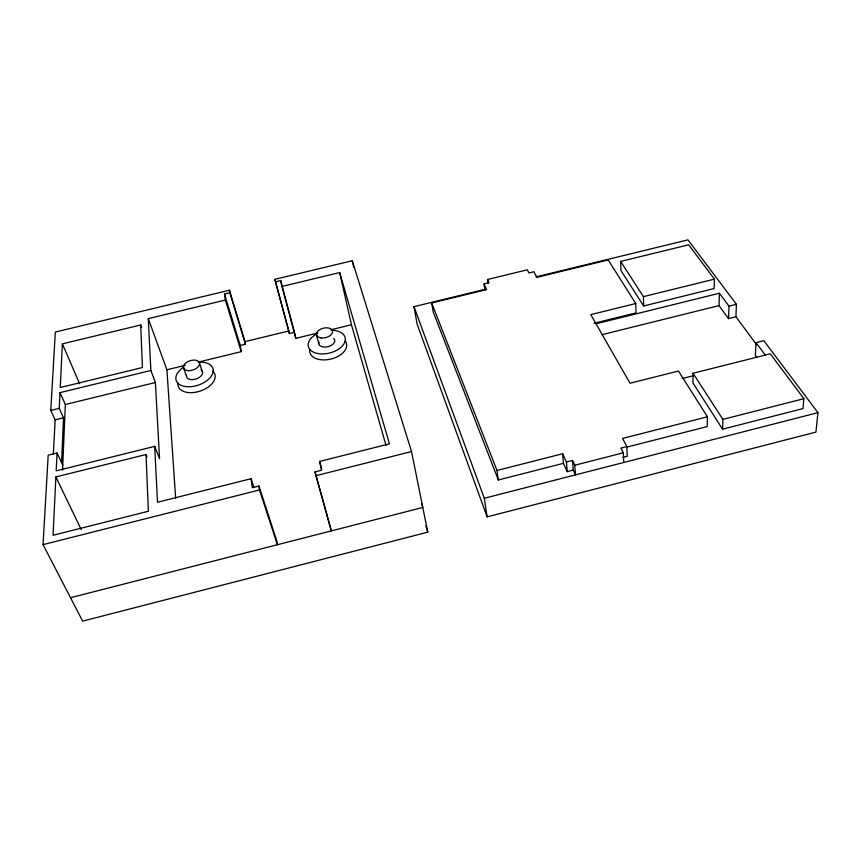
<?xml version="1.0" encoding="UTF-8"?>
<svg xmlns="http://www.w3.org/2000/svg" width="861" height="861" viewBox="0 0 861 861"><rect width="100%" height="100%" fill="white"/><g stroke="black" fill="none" stroke-linecap="round" stroke-linejoin="round"><path stroke-width="1.29" d="M693.03 373.265L692.922 382.919L722.551 429.187L802.969 408.588L803.883 398.686L770.272 353.796L693.03 373.265L722.885 419.382L722.551 429.187M593.907 323.295L636.021 312.866L635.762 303.535L590.797 314.631L630.015 383.231L678.479 371.037L707.441 416.789L707.225 426.561L626.84 447.117M714.404 279.147L714.167 288.532L643.641 305.978L620.964 270.558L620.62 261.421L688.692 244.804L714.404 279.147L643.425 296.647L620.62 261.421M756.668 344.777L735.929 316.762L728.524 318.613L719.032 305.612L719.387 293.235L595.952 323.801M728.524 318.613L728.966 306.15L719.387 293.235M735.929 316.762L736.424 304.299L687.95 239.864L536.005 276.908M62.541 470.214L65.339 404.53L60.012 392.638L150.869 370.488L148.264 318.624L225.367 300.069L224.495 294.053L229.833 292.772L229.446 290.232L55.308 332.045L50.788 410.417L55.147 419.867L53.339 454.188M61.572 462.561L63.531 417.811L55.147 419.867M55.89 476.929L53.038 535.284L148.372 511.251L146.026 454.511L55.89 476.929L81.225 529.655M275.391 281.827L280.686 280.557L294.473 332.281L289.361 333.53L274.863 279.319L352.267 260.743L411.526 451.551L427.777 532.163L82.645 621.136L43.05 544.626L48.205 455.178L57.063 452.994L56.191 470.838L154.689 446.364L159.554 458.676L155.389 382.51L150.869 370.488M64.661 420.308L59.237 408.351L60.012 392.638M62.39 343.84L60.259 387.515L142.442 367.507L140.698 324.974L62.39 343.84L79.589 383.726M484.797 289.393L413.99 306.667L417.133 324.134L487.122 516.869L815.937 432.104L817.95 412.656L763.825 340.708L756.044 342.656L755.355 355.335L756.873 357.423M413.99 306.667L484.302 498.271L817.95 412.656M635.762 303.535L608.167 259.936L536.898 277.317L533.938 271.753L528.966 272.959L527.309 269.816L487.52 279.491L489.016 282.688L484.011 283.904L486.637 289.576L431.716 302.964L496.991 470.483L562.599 453.747L566.42 462.013L567.238 471.624L573.265 470.084L575.492 474.874L574.728 465.241L572.49 460.463L566.42 462.013M707.441 416.789L622.557 438.453L626.862 446.558L627.238 456.244L622.449 457.471M722.885 419.382L803.883 398.686M626.862 446.558L620.846 448.107L623.31 452.811L623.708 462.497M431.716 302.964L433.212 311.919L498.315 479.986L563.438 463.336L567.238 471.624M574.728 465.241L623.31 452.811M70.516 597.717L422.794 507.463L421.632 503.62M253.995 487.584L251.057 478.694L157.509 502.254L154.689 446.364M330.387 527.05L331.205 530.925L314.986 471.893L321.508 470.257L319.614 461.431L389.43 443.856L339.686 272.56L281.956 286.455L280.686 280.557M682.16 378.539L693.88 375.59M258.924 486.045L259.505 489.952L277.382 544.712L276.758 540.783L258.924 486.045L252.348 487.703L251.057 478.694M43.05 544.626L259.505 489.952M315.793 475.735L411.526 451.551M601.871 334.714L719.032 305.612M728.966 306.15L736.424 304.299M65.339 404.53L155.389 382.51M50.788 410.417L59.237 408.351M198.202 362.147L241.22 351.654L240.273 345.487L245.417 344.239L244.998 341.623L288.812 330.958L274.863 279.319M175.666 498.401L166.905 369.778L185.158 365.333M281.956 286.455L295.786 338.341L317.795 332.97M330.742 329.806L351.46 324.758L386.051 445.524M756.044 342.656L765.278 355.109M57.063 452.994L62.756 465.101M146.026 454.511L147.037 456.987M140.698 324.974L141.624 327.471M148.264 318.624L166.905 369.778M183.318 367.206L186.45 376.117M199.569 363.514L202.604 372.447M224.495 294.053L240.273 345.487M225.367 300.069L241.22 351.654M425.84 525.759L427.777 532.163M229.446 290.232L244.998 341.623M229.833 292.772L245.417 344.239M314.986 471.893L330.032 525.77M319.614 461.431L321.713 469.127M316.482 334.703L318.764 343.754M339.686 272.56L351.46 324.758M294.473 332.281L295.786 338.341M352.267 260.743L353.667 267.244M288.812 330.958L289.361 333.53M484.302 498.271L487.122 516.869M496.991 470.483L498.315 479.986M484.011 283.904L484.851 290.318M487.52 279.491L488.004 283.334M562.599 453.747L563.438 463.336M572.49 460.463L573.265 470.084M643.425 296.647L643.641 305.978M345.207 340.934A18.845 11.322 -13.5 0 1 331.098 359.015A18.845 11.322 -13.5 0 1 309.788 349.749M331.55 330.247A18.92 11.29 -13.5 0 1 343.055 345.132A18.92 11.29 -13.5 0 1 314.222 352.483A18.92 11.29 -13.5 0 1 316.364 334.122M212.71 371.145A19.254 11.354 -18.2 0 1 200.527 390.969A19.254 11.354 -18.2 0 1 178.012 383.059M199.321 362.137A19.329 11.322 -18.1 0 1 210.999 376.58A19.329 11.322 -18.1 0 1 182.058 385.739A19.329 11.322 -18.1 0 1 183.877 367.023M333.637 338.395A8.169 4.875 -13.5 0 1 327.826 346.725A8.169 4.875 -13.5 0 1 318.979 341.86M200.957 369.918A8.352 4.886 -18.1 0 1 196.469 378.818A8.352 4.886 -18.1 0 1 186.568 375.116M321.379 337.942A8.223 4.854 -13.5 0 0 332.518 331.065A8.223 4.854 -13.5 0 0 319.625 329.709A8.223 4.854 -13.5 0 0 321.379 337.942M188.365 370.682A8.406 4.875 -18 0 0 199.504 363.03A8.406 4.875 -18 0 0 186.46 362.449A8.406 4.875 -18 0 0 188.365 370.682"/></g></svg>
